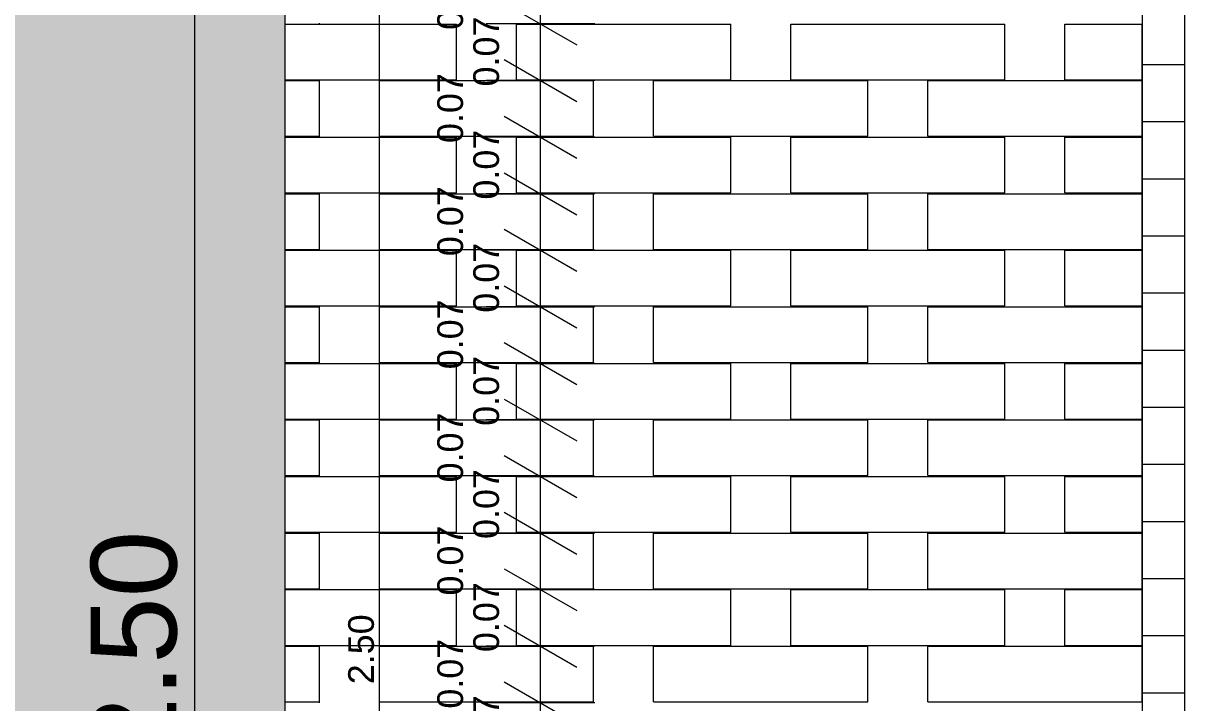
# Model space of a CAD drawing. Header units: millimetres. Extents: x 475616349 to 476941521, y 4620115302 to 4621446928.
# Drawn here: x 476654757 to 476656137, y 4620530409 to 4620531201 of the extents above; entities that cross this region are included whole.
import ezdxf

# ---------------------------------------------------------------- set-up
doc = ezdxf.new("R2010")
doc.units = ezdxf.units.MM
doc.header["$MEASUREMENT"] = 0
for name, color, linetype, lineweight in [('2D Drafting - General_Pen_No__30_Pen_No__9_Pen_No__9_Pen_No__253', 252, 'Continuous', 0), ('2D Drafting - General_Pen_No__30_Pen_No__9_Pen_No__9_Pen_No__7', 7, 'Continuous', 0), ('2D Drafting - General_Pen_No__7_Pen_No__7', 7, 'Continuous', 0), ('New_Structural - Bearing_Pen_No__250', 7, 'Continuous', 0), ('New_zoma_Pen_No__4', 7, 'Continuous', 0), ('New_zoma_Pen_No__5', 5, 'Continuous', 0), ('New_zoma_Pen_No__7', 7, 'Continuous', 0), ('Structural - Bearing_Pen_No__250', 7, 'Continuous', 0)]:
    doc.layers.add(name, color=color, linetype=linetype, lineweight=lineweight)
doc.layers.add('New_zoma', color=7, linetype='Continuous')
doc.styles.add('GENERATED_STYLE_1', font='arial.ttf')
doc.dimstyles.new('GENERATED_STYLE__18', dxfattribs={"dimtxt": 100, "dimasz": 64.421331, "dimexe": 0.18, "dimexo": 3, "dimgap": 0.09, "dimtad": 1, "dimtih": 1, "dimtoh": 1, "dimlfac": 0.001, "dimzin": 0, "dimdsep": 46, "dimtxsty": 'GENERATED_STYLE_1', "dimblk": 'ARROWHEAD_2', "dimblk1": 'ARROWHEAD_2', "dimblk2": 'ARROWHEAD_2', "dimcen": 0.09, "dimclrd": 7, "dimclre": 7, "dimclrt": 7, "dimadec": 0, "dimazin": 0, "dimtfac": 1, "dimtdec": 4, "dimtmove": 0, "dimatfit": 3, "dimfxl": 1, "dimtolj": 1, "dimtzin": 0, "dimarcsym": 0})
doc.dimstyles.new('GENERATED_STYLE__19', dxfattribs={"dimtxt": 100, "dimasz": 64.421331, "dimexe": 0.18, "dimexo": 3, "dimgap": 0.09, "dimtad": 1, "dimlfac": 0.001, "dimzin": 0, "dimdsep": 46, "dimtxsty": 'GENERATED_STYLE_1', "dimblk": 'ARROWHEAD_2', "dimblk1": 'ARROWHEAD_2', "dimblk2": 'ARROWHEAD_2', "dimcen": 0.09, "dimclrd": 7, "dimclre": 7, "dimclrt": 7, "dimadec": 0, "dimazin": 0, "dimtfac": 1, "dimtdec": 4, "dimtmove": 0, "dimatfit": 3, "dimfxl": 1, "dimtolj": 1, "dimtzin": 0, "dimarcsym": 0})
doc.dimstyles.new('GENERATED_STYLE__23', dxfattribs={"dimtxt": 30.000001, "dimasz": 64.421331, "dimexe": 0.18, "dimexo": 3, "dimgap": 0.09, "dimtad": 1, "dimtih": 1, "dimtoh": 1, "dimlfac": 0.001, "dimzin": 0, "dimdsep": 46, "dimtxsty": 'GENERATED_STYLE_1', "dimblk": 'ARROWHEAD_2', "dimblk1": 'ARROWHEAD_2', "dimblk2": 'ARROWHEAD_2', "dimcen": 0.09, "dimclrd": 5, "dimclre": 5, "dimclrt": 5, "dimadec": 0, "dimazin": 0, "dimtfac": 1, "dimtdec": 4, "dimtmove": 0, "dimatfit": 3, "dimfxl": 1, "dimtolj": 1, "dimtzin": 0, "dimarcsym": 0})
doc.dimstyles.new('GENERATED_STYLE__44', dxfattribs={"dimtxt": 30.000001, "dimasz": 64.421331, "dimexe": 0.18, "dimexo": 3, "dimgap": 0.09, "dimtad": 1, "dimlfac": 0.001, "dimzin": 0, "dimdsep": 46, "dimtxsty": 'GENERATED_STYLE_1', "dimblk": 'ARROWHEAD_2', "dimblk1": 'ARROWHEAD_2', "dimblk2": 'ARROWHEAD_2', "dimcen": 0.09, "dimclrd": 5, "dimclre": 5, "dimclrt": 5, "dimadec": 0, "dimazin": 0, "dimtfac": 1, "dimtdec": 4, "dimtmove": 0, "dimatfit": 3, "dimfxl": 1, "dimtolj": 1, "dimtzin": 0, "dimarcsym": 0})

# ---------------------------------------------------------------- blocks, each defined once
blk = doc.blocks.new('*D737', base_point=(476577134.1, 4620325125.7))
at = {"layer": 'New_zoma_Pen_No__4', "color": 7, "linetype": 'Continuous', "lineweight": 0, "transparency": 16777216}
for p, q in [((476654914.2, 4620531744.8), (476654999, 4620531695.9)), ((476655020.2, 4620531720.4), (476654893, 4620531720.4)), ((476654956.6, 4620529220.4), (476654956.6, 4620531720.4)), ((476654914.2, 4620529244.8), (476654999, 4620529195.9)), ((476655020.2, 4620529220.4), (476654893, 4620529220.4))]:
    blk.add_line(p, q, dxfattribs=at)
at = {"layer": 'New_zoma_Pen_No__7', "color": 7, "lineweight": 0, "transparency": 16777216, "insert": (476654936.6, 4620530337.3), "char_height": 100, "attachment_point": 7, "rotation": 90, "style": 'GENERATED_STYLE_1'}
blk.add_mtext('\\A1;{\\pql;\\fArial|b0|i0|c0|p34;2.50}', dxfattribs=at)
blk = doc.blocks.new('ARROWHEAD_2')
at = {"color": 0, "linetype": 'Continuous', "lineweight": 0}
for p, q in [((-0.378, -0.655), (0.378, 0.655)), ((0, 0), (-1, 0))]:
    blk.add_line(p, q, dxfattribs=at)
blk = doc.blocks.new('*D753', base_point=(476577134.1, 4620325125.7))
at = {"layer": 'New_zoma_Pen_No__4', "color": 7, "linetype": 'Continuous', "lineweight": 0, "transparency": 16777216}
for p, q in [((476656112, 4620531719.4), (476656112, 4620531846.6)), ((476657712, 4620531719.4), (476657712, 4620531846.6)), ((476656136.5, 4620531825.4), (476656087.6, 4620531740.6)), ((476657736.5, 4620531825.4), (476657687.6, 4620531740.6)), ((476656070.6, 4620531783), (476656112, 4620531783)), ((476656112, 4620531783), (476657712, 4620531783))]:
    blk.add_line(p, q, dxfattribs=at)
at = {"layer": 'New_zoma_Pen_No__7', "color": 7, "lineweight": 0, "transparency": 16777216, "insert": (476656779, 4620531803), "char_height": 100, "attachment_point": 7, "style": 'GENERATED_STYLE_1'}
blk.add_mtext('\\A1;{\\pql;\\fArial|b0|i0|c0|p34;1.60}', dxfattribs=at)
blk = doc.blocks.new('*D2000', base_point=(476577134.1, 4620325125.7))
at = {"layer": 'New_zoma_Pen_No__5', "color": 5, "linetype": 'Continuous', "lineweight": 0, "transparency": 16777216}
for p, q in [((476655172, 4620531719.4), (476655172, 4620531760.8)), ((476655214.4, 4620531694.9), (476655129.6, 4620531743.8)), ((476655235.6, 4620531719.4), (476655108.4, 4620531719.4)), ((476655172, 4620529220.4), (476655172, 4620531719.4)), ((476655129.6, 4620529244.8), (476655214.4, 4620529195.9)), ((476655235.6, 4620529220.4), (476655108.4, 4620529220.4)), ((476655172, 4620529178.9), (476655172, 4620529220.4))]:
    blk.add_line(p, q, dxfattribs=at)
at = {"layer": 'New_zoma_Pen_No__5', "color": 5, "lineweight": 0, "transparency": 16777216, "insert": (476655166, 4620530430), "char_height": 30, "attachment_point": 7, "rotation": 90, "style": 'GENERATED_STYLE_1'}
blk.add_mtext('\\A1;{\\pql;\\fArial|b0|i0|c0|p34;2.50}', dxfattribs=at)
blk = doc.blocks.new('*D2007', base_point=(476577134.1, 4620325125.7))
at = {"layer": 'New_zoma_Pen_No__5', "color": 5, "linetype": 'Continuous', "lineweight": 0, "transparency": 16777216}
for p, q in [((476655062, 4620529261.2), (476655062, 4620529388.3)), ((476655262, 4620529261.2), (476655262, 4620529388.3)), ((476655086.5, 4620529367.1), (476655037.5, 4620529282.4)), ((476655286.5, 4620529367.1), (476655237.5, 4620529282.4)), ((476655020.6, 4620529324.8), (476655062, 4620529324.8)), ((476655062, 4620529324.8), (476655262, 4620529324.8))]:
    blk.add_line(p, q, dxfattribs=at)
at = {"layer": 'New_zoma_Pen_No__5', "color": 5, "lineweight": 0, "transparency": 16777216, "char_height": 30, "attachment_point": 7, "style": 'GENERATED_STYLE_1'}
for s, insert in [('\\A1;{\\pql;\\fArial|b0|i0|c0|p34;0.07}', (476655257.1, 4620529372.8)), ('\\A1;{\\pql;\\fArial|b0|i0|c0|p34;0.20}', (476655122.1, 4620529330.8))]:
    blk.add_mtext(s, dxfattribs=dict(at, insert=insert))
blk = doc.blocks.new('*D2008', base_point=(476577134.1, 4620325125.7))
at = {"layer": 'New_zoma_Pen_No__5', "color": 5, "linetype": 'Continuous', "lineweight": 0, "transparency": 16777216}
for p, q in [((476655262, 4620529261.2), (476655262, 4620529388.3)), ((476655332, 4620529261.2), (476655332, 4620529388.3)), ((476655286.5, 4620529367.1), (476655237.5, 4620529282.4)), ((476655356.5, 4620529367.1), (476655307.5, 4620529282.4)), ((476655262, 4620529324.8), (476655332, 4620529324.8))]:
    blk.add_line(p, q, dxfattribs=at)
blk = doc.blocks.new('*D2009', base_point=(476577134.1, 4620325125.7))
at = {"layer": 'New_zoma_Pen_No__5', "color": 5, "linetype": 'Continuous', "lineweight": 0, "transparency": 16777216}
for p, q in [((476655332, 4620529261.2), (476655332, 4620529388.3)), ((476655582, 4620529261.2), (476655582, 4620529388.3)), ((476655356.5, 4620529367.1), (476655307.5, 4620529282.4)), ((476655606.5, 4620529367.1), (476655557.5, 4620529282.4)), ((476655332, 4620529324.8), (476655582, 4620529324.8))]:
    blk.add_line(p, q, dxfattribs=at)
at = {"layer": 'New_zoma_Pen_No__5', "color": 5, "lineweight": 0, "transparency": 16777216, "char_height": 30, "attachment_point": 7, "style": 'GENERATED_STYLE_1'}
for s, insert in [('\\A1;{\\pql;\\fArial|b0|i0|c0|p34;0.07}', (476655577.1, 4620529372.8)), ('\\A1;{\\pql;\\fArial|b0|i0|c0|p34;0.25}', (476655417.1, 4620529330.8))]:
    blk.add_mtext(s, dxfattribs=dict(at, insert=insert))
blk = doc.blocks.new('*D2010', base_point=(476577134.1, 4620325125.7))
at = {"layer": 'New_zoma_Pen_No__5', "color": 5, "linetype": 'Continuous', "lineweight": 0, "transparency": 16777216}
for p, q in [((476655582, 4620529261.2), (476655582, 4620529388.3)), ((476655652, 4620529261.2), (476655652, 4620529388.3)), ((476655606.5, 4620529367.1), (476655557.5, 4620529282.4)), ((476655676.5, 4620529367.1), (476655627.5, 4620529282.4)), ((476655582, 4620529324.8), (476655652, 4620529324.8))]:
    blk.add_line(p, q, dxfattribs=at)
blk = doc.blocks.new('*D2011', base_point=(476577134.1, 4620325125.7))
at = {"layer": 'New_zoma_Pen_No__5', "color": 5, "linetype": 'Continuous', "lineweight": 0, "transparency": 16777216}
for p, q in [((476655652, 4620529261.2), (476655652, 4620529388.3)), ((476655902, 4620529261.2), (476655902, 4620529388.3)), ((476655676.5, 4620529367.1), (476655627.5, 4620529282.4)), ((476655926.5, 4620529367.1), (476655877.5, 4620529282.4)), ((476655652, 4620529324.8), (476655902, 4620529324.8))]:
    blk.add_line(p, q, dxfattribs=at)
at = {"layer": 'New_zoma_Pen_No__5', "color": 5, "lineweight": 0, "transparency": 16777216, "insert": (476655737.1, 4620529330.8), "char_height": 30, "attachment_point": 7, "style": 'GENERATED_STYLE_1'}
blk.add_mtext('\\A1;{\\pql;\\fArial|b0|i0|c0|p34;0.25}', dxfattribs=at)
blk = doc.blocks.new('*D2012', base_point=(476577134.1, 4620325125.7))
at = {"layer": 'New_zoma_Pen_No__5', "color": 5, "linetype": 'Continuous', "lineweight": 0, "transparency": 16777216}
for p, q in [((476655902, 4620529261.2), (476655902, 4620529388.3)), ((476656062, 4620529261.2), (476656062, 4620529388.3)), ((476655926.5, 4620529367.1), (476655877.5, 4620529282.4)), ((476656037.5, 4620529282.4), (476656086.5, 4620529367.1)), ((476655902, 4620529324.8), (476656062, 4620529324.8)), ((476656062, 4620529324.8), (476656103.5, 4620529324.8))]:
    blk.add_line(p, q, dxfattribs=at)
at = {"layer": 'New_zoma_Pen_No__5', "color": 5, "lineweight": 0, "transparency": 16777216, "insert": (476655942.1, 4620529330.8), "char_height": 30, "attachment_point": 7, "style": 'GENERATED_STYLE_1'}
blk.add_mtext('\\A1;{\\pql;\\fArial|b0|i0|c0|p34;0.16}', dxfattribs=at)
blk = doc.blocks.new('*D2029', base_point=(476577134.1, 4620325125.7))
at = {"layer": 'New_zoma_Pen_No__5', "color": 5, "linetype": 'Continuous', "lineweight": 0, "transparency": 16777216}
for p, q in [((476655317.6, 4620530366.8), (476655402.4, 4620530317.9)), ((476655423.6, 4620530342.4), (476655296.5, 4620530342.4)), ((476655360, 4620530276.4), (476655360, 4620530342.4)), ((476655317.6, 4620530300.8), (476655402.4, 4620530251.9)), ((476655423.6, 4620530276.4), (476655296.5, 4620530276.4))]:
    blk.add_line(p, q, dxfattribs=at)
at = {"layer": 'New_zoma_Pen_No__5', "color": 5, "lineweight": 0, "transparency": 16777216, "insert": (476655312, 4620530335.5), "char_height": 30, "attachment_point": 7, "rotation": 90, "style": 'GENERATED_STYLE_1'}
blk.add_mtext('\\A1;{\\pql;\\fArial|b0|i0|c0|p34;0.07}', dxfattribs=at)
blk = doc.blocks.new('*D2030', base_point=(476577134.1, 4620325125.7))
at = {"layer": 'New_zoma_Pen_No__5', "color": 5, "linetype": 'Continuous', "lineweight": 0, "transparency": 16777216}
for p, q in [((476655317.6, 4620530432.8), (476655402.4, 4620530383.9)), ((476655423.6, 4620530408.4), (476655296.5, 4620530408.4)), ((476655360, 4620530342.4), (476655360, 4620530408.4)), ((476655317.6, 4620530366.8), (476655402.4, 4620530317.9)), ((476655423.6, 4620530342.4), (476655296.5, 4620530342.4))]:
    blk.add_line(p, q, dxfattribs=at)
at = {"layer": 'New_zoma_Pen_No__5', "color": 5, "lineweight": 0, "transparency": 16777216, "insert": (476655270, 4620530401.5), "char_height": 30, "attachment_point": 7, "rotation": 90, "style": 'GENERATED_STYLE_1'}
blk.add_mtext('\\A1;{\\pql;\\fArial|b0|i0|c0|p34;0.07}', dxfattribs=at)
blk = doc.blocks.new('*D2031', base_point=(476577134.1, 4620325125.7))
at = {"layer": 'New_zoma_Pen_No__5', "color": 5, "linetype": 'Continuous', "lineweight": 0, "transparency": 16777216}
for p, q in [((476655317.6, 4620530498.8), (476655402.4, 4620530449.9)), ((476655423.6, 4620530474.4), (476655296.5, 4620530474.4)), ((476655360, 4620530408.4), (476655360, 4620530474.4)), ((476655317.6, 4620530432.8), (476655402.4, 4620530383.9)), ((476655423.6, 4620530408.4), (476655296.5, 4620530408.4))]:
    blk.add_line(p, q, dxfattribs=at)
at = {"layer": 'New_zoma_Pen_No__5', "color": 5, "lineweight": 0, "transparency": 16777216, "insert": (476655312, 4620530467.5), "char_height": 30, "attachment_point": 7, "rotation": 90, "style": 'GENERATED_STYLE_1'}
blk.add_mtext('\\A1;{\\pql;\\fArial|b0|i0|c0|p34;0.07}', dxfattribs=at)
blk = doc.blocks.new('*D2032', base_point=(476577134.1, 4620325125.7))
at = {"layer": 'New_zoma_Pen_No__5', "color": 5, "linetype": 'Continuous', "lineweight": 0, "transparency": 16777216}
for p, q in [((476655317.6, 4620530564.8), (476655402.4, 4620530515.9)), ((476655423.6, 4620530540.4), (476655296.5, 4620530540.4)), ((476655360, 4620530474.4), (476655360, 4620530540.4)), ((476655317.6, 4620530498.8), (476655402.4, 4620530449.9)), ((476655423.6, 4620530474.4), (476655296.5, 4620530474.4))]:
    blk.add_line(p, q, dxfattribs=at)
at = {"layer": 'New_zoma_Pen_No__5', "color": 5, "lineweight": 0, "transparency": 16777216, "insert": (476655270, 4620530533.5), "char_height": 30, "attachment_point": 7, "rotation": 90, "style": 'GENERATED_STYLE_1'}
blk.add_mtext('\\A1;{\\pql;\\fArial|b0|i0|c0|p34;0.07}', dxfattribs=at)
blk = doc.blocks.new('*D2033', base_point=(476577134.1, 4620325125.7))
at = {"layer": 'New_zoma_Pen_No__5', "color": 5, "linetype": 'Continuous', "lineweight": 0, "transparency": 16777216}
for p, q in [((476655317.6, 4620530630.8), (476655402.4, 4620530581.9)), ((476655423.6, 4620530606.4), (476655296.5, 4620530606.4)), ((476655360, 4620530540.4), (476655360, 4620530606.4)), ((476655317.6, 4620530564.8), (476655402.4, 4620530515.9)), ((476655423.6, 4620530540.4), (476655296.5, 4620530540.4))]:
    blk.add_line(p, q, dxfattribs=at)
at = {"layer": 'New_zoma_Pen_No__5', "color": 5, "lineweight": 0, "transparency": 16777216, "insert": (476655312, 4620530599.5), "char_height": 30, "attachment_point": 7, "rotation": 90, "style": 'GENERATED_STYLE_1'}
blk.add_mtext('\\A1;{\\pql;\\fArial|b0|i0|c0|p34;0.07}', dxfattribs=at)
blk = doc.blocks.new('*D2034', base_point=(476577134.1, 4620325125.7))
at = {"layer": 'New_zoma_Pen_No__5', "color": 5, "linetype": 'Continuous', "lineweight": 0, "transparency": 16777216}
for p, q in [((476655317.6, 4620530696.8), (476655402.4, 4620530647.9)), ((476655423.6, 4620530672.4), (476655296.5, 4620530672.4)), ((476655360, 4620530606.4), (476655360, 4620530672.4)), ((476655317.6, 4620530630.8), (476655402.4, 4620530581.9)), ((476655423.6, 4620530606.4), (476655296.5, 4620530606.4))]:
    blk.add_line(p, q, dxfattribs=at)
at = {"layer": 'New_zoma_Pen_No__5', "color": 5, "lineweight": 0, "transparency": 16777216, "insert": (476655270, 4620530665.5), "char_height": 30, "attachment_point": 7, "rotation": 90, "style": 'GENERATED_STYLE_1'}
blk.add_mtext('\\A1;{\\pql;\\fArial|b0|i0|c0|p34;0.07}', dxfattribs=at)
blk = doc.blocks.new('*D2035', base_point=(476577134.1, 4620325125.7))
at = {"layer": 'New_zoma_Pen_No__5', "color": 5, "linetype": 'Continuous', "lineweight": 0, "transparency": 16777216}
for p, q in [((476655317.6, 4620530762.8), (476655402.4, 4620530713.9)), ((476655423.6, 4620530738.4), (476655296.5, 4620530738.4)), ((476655360, 4620530672.4), (476655360, 4620530738.4)), ((476655317.6, 4620530696.8), (476655402.4, 4620530647.9)), ((476655423.6, 4620530672.4), (476655296.5, 4620530672.4))]:
    blk.add_line(p, q, dxfattribs=at)
at = {"layer": 'New_zoma_Pen_No__5', "color": 5, "lineweight": 0, "transparency": 16777216, "insert": (476655312, 4620530731.5), "char_height": 30, "attachment_point": 7, "rotation": 90, "style": 'GENERATED_STYLE_1'}
blk.add_mtext('\\A1;{\\pql;\\fArial|b0|i0|c0|p34;0.07}', dxfattribs=at)
blk = doc.blocks.new('*D2036', base_point=(476577134.1, 4620325125.7))
at = {"layer": 'New_zoma_Pen_No__5', "color": 5, "linetype": 'Continuous', "lineweight": 0, "transparency": 16777216}
for p, q in [((476655317.6, 4620530828.8), (476655402.4, 4620530779.9)), ((476655423.6, 4620530804.4), (476655296.5, 4620530804.4)), ((476655360, 4620530738.4), (476655360, 4620530804.4)), ((476655317.6, 4620530762.8), (476655402.4, 4620530713.9)), ((476655423.6, 4620530738.4), (476655296.5, 4620530738.4))]:
    blk.add_line(p, q, dxfattribs=at)
at = {"layer": 'New_zoma_Pen_No__5', "color": 5, "lineweight": 0, "transparency": 16777216, "insert": (476655270, 4620530797.5), "char_height": 30, "attachment_point": 7, "rotation": 90, "style": 'GENERATED_STYLE_1'}
blk.add_mtext('\\A1;{\\pql;\\fArial|b0|i0|c0|p34;0.07}', dxfattribs=at)
blk = doc.blocks.new('*D2037', base_point=(476577134.1, 4620325125.7))
at = {"layer": 'New_zoma_Pen_No__5', "color": 5, "linetype": 'Continuous', "lineweight": 0, "transparency": 16777216}
for p, q in [((476655317.6, 4620530894.8), (476655402.4, 4620530845.9)), ((476655423.6, 4620530870.4), (476655296.5, 4620530870.4)), ((476655360, 4620530804.4), (476655360, 4620530870.4)), ((476655317.6, 4620530828.8), (476655402.4, 4620530779.9)), ((476655423.6, 4620530804.4), (476655296.5, 4620530804.4))]:
    blk.add_line(p, q, dxfattribs=at)
at = {"layer": 'New_zoma_Pen_No__5', "color": 5, "lineweight": 0, "transparency": 16777216, "insert": (476655312, 4620530863.5), "char_height": 30, "attachment_point": 7, "rotation": 90, "style": 'GENERATED_STYLE_1'}
blk.add_mtext('\\A1;{\\pql;\\fArial|b0|i0|c0|p34;0.07}', dxfattribs=at)
blk = doc.blocks.new('*D2038', base_point=(476577134.1, 4620325125.7))
at = {"layer": 'New_zoma_Pen_No__5', "color": 5, "linetype": 'Continuous', "lineweight": 0, "transparency": 16777216}
for p, q in [((476655317.6, 4620530960.8), (476655402.4, 4620530911.9)), ((476655423.6, 4620530936.4), (476655296.5, 4620530936.4)), ((476655360, 4620530870.4), (476655360, 4620530936.4)), ((476655317.6, 4620530894.8), (476655402.4, 4620530845.9)), ((476655423.6, 4620530870.4), (476655296.5, 4620530870.4))]:
    blk.add_line(p, q, dxfattribs=at)
at = {"layer": 'New_zoma_Pen_No__5', "color": 5, "lineweight": 0, "transparency": 16777216, "insert": (476655270, 4620530929.5), "char_height": 30, "attachment_point": 7, "rotation": 90, "style": 'GENERATED_STYLE_1'}
blk.add_mtext('\\A1;{\\pql;\\fArial|b0|i0|c0|p34;0.07}', dxfattribs=at)
blk = doc.blocks.new('*D2039', base_point=(476577134.1, 4620325125.7))
at = {"layer": 'New_zoma_Pen_No__5', "color": 5, "linetype": 'Continuous', "lineweight": 0, "transparency": 16777216}
for p, q in [((476655317.6, 4620531026.8), (476655402.4, 4620530977.9)), ((476655423.6, 4620531002.4), (476655296.5, 4620531002.4)), ((476655360, 4620530936.4), (476655360, 4620531002.4)), ((476655317.6, 4620530960.8), (476655402.4, 4620530911.9)), ((476655423.6, 4620530936.4), (476655296.5, 4620530936.4))]:
    blk.add_line(p, q, dxfattribs=at)
at = {"layer": 'New_zoma_Pen_No__5', "color": 5, "lineweight": 0, "transparency": 16777216, "insert": (476655312, 4620530995.5), "char_height": 30, "attachment_point": 7, "rotation": 90, "style": 'GENERATED_STYLE_1'}
blk.add_mtext('\\A1;{\\pql;\\fArial|b0|i0|c0|p34;0.07}', dxfattribs=at)
blk = doc.blocks.new('*D2040', base_point=(476577134.1, 4620325125.7))
at = {"layer": 'New_zoma_Pen_No__5', "color": 5, "linetype": 'Continuous', "lineweight": 0, "transparency": 16777216}
for p, q in [((476655317.6, 4620531092.8), (476655402.4, 4620531043.9)), ((476655423.6, 4620531068.4), (476655296.5, 4620531068.4)), ((476655360, 4620531002.4), (476655360, 4620531068.4)), ((476655317.6, 4620531026.8), (476655402.4, 4620530977.9)), ((476655423.6, 4620531002.4), (476655296.5, 4620531002.4))]:
    blk.add_line(p, q, dxfattribs=at)
at = {"layer": 'New_zoma_Pen_No__5', "color": 5, "lineweight": 0, "transparency": 16777216, "insert": (476655270, 4620531061.5), "char_height": 30, "attachment_point": 7, "rotation": 90, "style": 'GENERATED_STYLE_1'}
blk.add_mtext('\\A1;{\\pql;\\fArial|b0|i0|c0|p34;0.07}', dxfattribs=at)
blk = doc.blocks.new('*D2041', base_point=(476577134.1, 4620325125.7))
at = {"layer": 'New_zoma_Pen_No__5', "color": 5, "linetype": 'Continuous', "lineweight": 0, "transparency": 16777216}
for p, q in [((476655317.6, 4620531158.8), (476655402.4, 4620531109.9)), ((476655423.6, 4620531134.4), (476655296.5, 4620531134.4)), ((476655360, 4620531068.4), (476655360, 4620531134.4)), ((476655317.6, 4620531092.8), (476655402.4, 4620531043.9)), ((476655423.6, 4620531068.4), (476655296.5, 4620531068.4))]:
    blk.add_line(p, q, dxfattribs=at)
at = {"layer": 'New_zoma_Pen_No__5', "color": 5, "lineweight": 0, "transparency": 16777216, "insert": (476655312, 4620531127.5), "char_height": 30, "attachment_point": 7, "rotation": 90, "style": 'GENERATED_STYLE_1'}
blk.add_mtext('\\A1;{\\pql;\\fArial|b0|i0|c0|p34;0.07}', dxfattribs=at)
blk = doc.blocks.new('*D2042', base_point=(476577134.1, 4620325125.7))
at = {"layer": 'New_zoma_Pen_No__5', "color": 5, "linetype": 'Continuous', "lineweight": 0, "transparency": 16777216}
for p, q in [((476655317.6, 4620531224.8), (476655402.4, 4620531175.9)), ((476655423.6, 4620531200.4), (476655296.5, 4620531200.4)), ((476655360, 4620531134.4), (476655360, 4620531200.4)), ((476655317.6, 4620531158.8), (476655402.4, 4620531109.9)), ((476655423.6, 4620531134.4), (476655296.5, 4620531134.4))]:
    blk.add_line(p, q, dxfattribs=at)
at = {"layer": 'New_zoma_Pen_No__5', "color": 5, "lineweight": 0, "transparency": 16777216, "insert": (476655270, 4620531193.5), "char_height": 30, "attachment_point": 7, "rotation": 90, "style": 'GENERATED_STYLE_1'}
blk.add_mtext('\\A1;{\\pql;\\fArial|b0|i0|c0|p34;0.07}', dxfattribs=at)
blk = doc.blocks.new('*D2043', base_point=(476577134.1, 4620325125.7))
at = {"layer": 'New_zoma_Pen_No__5', "color": 5, "linetype": 'Continuous', "lineweight": 0, "transparency": 16777216}
for p, q in [((476655317.6, 4620531290.8), (476655402.4, 4620531241.9)), ((476655423.6, 4620531266.4), (476655296.5, 4620531266.4)), ((476655360, 4620531200.4), (476655360, 4620531266.4)), ((476655317.6, 4620531224.8), (476655402.4, 4620531175.9)), ((476655423.6, 4620531200.4), (476655296.5, 4620531200.4))]:
    blk.add_line(p, q, dxfattribs=at)
at = {"layer": 'New_zoma_Pen_No__5', "color": 5, "lineweight": 0, "transparency": 16777216, "insert": (476655312, 4620531259.5), "char_height": 30, "attachment_point": 7, "rotation": 90, "style": 'GENERATED_STYLE_1'}
blk.add_mtext('\\A1;{\\pql;\\fArial|b0|i0|c0|p34;0.07}', dxfattribs=at)

msp = doc.modelspace()

# ---------------------------------------------------------------- hatches: boundary and pattern name
at = {"layer": '2D Drafting - General_Pen_No__30_Pen_No__9_Pen_No__9_Pen_No__253', "linetype": 'Continuous', "lineweight": 0}
h = msp.add_hatch(dxfattribs=at)
h.set_pattern_fill('BRICK___RUNNING_BOND', color=252, style=0, pattern_type=2)
h.set_pattern_definition([(0, (476692910.175, 4620522353.93), (0, 66.64), []), (90, (476692910.17, 4620522353.93), (-244.8, 0), [66.64, -66.64]), (90, (476693032.57, 4620522420.57), (-244.8, 0), [66.64, -66.64])])
h.paths.add_polyline_path([(476647692.13, 4620532819.956), (476647692.13, 4620519520.362), (476648861.998, 4620519520.362), (476648862.006, 4620522120.37), (476648862.006, 4620523542.007), (476648862.006, 4620531720.362), (476648862.006, 4620531932.715), (476648862.006, 4620532420.362), (476654662.006, 4620532420.362), (476654662.006, 4620519520.362), (476661919.968, 4620519520.362), (476661962.147, 4620519520.362), (476661962.147, 4620522820.364), (476661962.147, 4620525320.374), (476661962.147, 4620525944.887), (476661962.147, 4620532420.374), (476665762.003, 4620532420.374), (476665762.003, 4620522120.38), (476665162.198, 4620522120.38), (476665162.198, 4620517320.329), (476668462.159, 4620517320.329), (476668462.159, 4620517320.295), (476668932.159, 4620517320.295), (476668932.159, 4620532819.956), (476661962.147, 4620532819.956), (476655062.006, 4620532819.956)])
h.paths.add_polyline_path([(476661562.006, 4620526020.374), (476655062.006, 4620526020.374), (476655062.006, 4620528520.374), (476661562.006, 4620528520.374)], flags=0)
h.paths.add_polyline_path([(476661562.006, 4620522820.364), (476655062.006, 4620522820.364), (476655062.006, 4620525320.374), (476661562.006, 4620525320.374)], flags=0)
h.paths.add_polyline_path([(476661562.006, 4620529220.374), (476655062.006, 4620529220.374), (476655062.006, 4620531720.361), (476661562.006, 4620531720.361)], flags=0)
h.paths.add_polyline_path([(476656112.047, 4620522120.412), (476656112.047, 4620519620.412), (476657707.931, 4620519620.412), (476657712.047, 4620519620.412), (476657712.047, 4620522120.412)], flags=0)
h.paths.add_polyline_path([(476666262.224, 4620522120.362), (476666262.224, 4620520520.362), (476667862.223, 4620520520.362), (476667862.223, 4620522120.362)], flags=0)
h.paths.add_polyline_path([(476667862.223, 4620530120.362), (476667862.223, 4620531720.362), (476666262.224, 4620531720.362), (476666262.224, 4620530120.362)], flags=0)
h.paths.add_polyline_path([(476666262.228, 4620528520.362), (476666262.228, 4620526920.362), (476667862.228, 4620526920.362), (476667862.228, 4620528520.362)], flags=0)
h.paths.add_polyline_path([(476666262.228, 4620523720.362), (476667862.228, 4620523720.362), (476667862.228, 4620525320.362), (476666262.228, 4620525320.362)], flags=0)
h.paths.add_polyline_path([(476666262.435, 4620518320.362), (476667862.006, 4620518320.362), (476667862.006, 4620518920.362), (476666262.435, 4620518920.362)], flags=0)
h = msp.add_hatch(dxfattribs=at)
h.set_pattern_fill('BRICK___RUNNING_BOND', color=252, style=0, pattern_type=2)
h.set_pattern_definition([(0, (476689560.27, 4620528753.934), (0, 66.64), []), (90, (476689560.27, 4620528753.93), (-244.8, 0), [66.64, -66.64]), (90, (476689682.67, 4620528820.57), (-244.8, 0), [66.64, -66.64])])
h.paths.add_polyline_path([(476656062.124, 4620531720.369), (476656062.124, 4620529220.374), (476656112.116, 4620529220.374), (476656112.116, 4620531720.369)])

# ---------------------------------------------------------------- linework, layer by layer
at = {"layer": '2D Drafting - General_Pen_No__30_Pen_No__9_Pen_No__9_Pen_No__7', "color": 7, "linetype": 'Continuous', "lineweight": 0, "flags": 128}
for points in [[(476661562.006, 4620529220.374), (476655062.006, 4620529220.374), (476655062.006, 4620531720.361), (476661562.006, 4620531720.361)], [(476656062.124, 4620531720.369), (476656062.124, 4620529220.374), (476656112.116, 4620529220.374), (476656112.116, 4620531720.369)]]:
    msp.add_lwpolyline(points, close=True, dxfattribs=at)
at = {"layer": '2D Drafting - General_Pen_No__7_Pen_No__7', "color": 7, "linetype": 'Continuous', "lineweight": 0, "flags": 128}
msp.add_lwpolyline([(476657707.922, 4620529220.348), (476656112.039, 4620529220.353), (476656112.047, 4620531720.353), (476657712.047, 4620531720.348)], dxfattribs=at)
at = {"layer": 'New_Structural - Bearing_Pen_No__250', "color": 7, "linetype": 'Continuous', "lineweight": 0}
for p, q in [((476655062.006, 4620531200.374), (476655262.006, 4620531200.374)), ((476655262.006, 4620531135.374), (476655262.006, 4620531200.374)), ((476655332.006, 4620531200.374), (476655582.006, 4620531200.374)), ((476655332.006, 4620531135.374), (476655332.006, 4620531200.374)), ((476655582.006, 4620531135.374), (476655582.006, 4620531200.374)), ((476655652.006, 4620531200.374), (476655902.006, 4620531200.374)), ((476655652.006, 4620531135.374), (476655652.006, 4620531200.374)), ((476655902.006, 4620531135.374), (476655902.006, 4620531200.374)), ((476655972.006, 4620531200.374), (476656062.006, 4620531200.374)), ((476655972.006, 4620531135.374), (476655972.006, 4620531200.374)), ((476656062.006, 4620531135.374), (476656062.006, 4620531200.374)), ((476655062.006, 4620531135.374), (476655262.006, 4620531135.374)), ((476655062.006, 4620531134.374), (476655102.006, 4620531134.374)), ((476655102.006, 4620531069.374), (476655102.006, 4620531134.374)), ((476655172.006, 4620531134.374), (476655422.006, 4620531134.374)), ((476655172.006, 4620531069.374), (476655172.006, 4620531134.374)), ((476655332.006, 4620531135.374), (476655582.006, 4620531135.374)), ((476655422.006, 4620531069.374), (476655422.006, 4620531134.374)), ((476655492.006, 4620531134.374), (476655742.006, 4620531134.374)), ((476655492.006, 4620531069.374), (476655492.006, 4620531134.374)), ((476655652.006, 4620531135.374), (476655902.006, 4620531135.374)), ((476655742.006, 4620531069.374), (476655742.006, 4620531134.374)), ((476655812.006, 4620531134.374), (476656062.006, 4620531134.374)), ((476655812.006, 4620531069.374), (476655812.006, 4620531134.374)), ((476655972.006, 4620531135.374), (476656062.006, 4620531135.374)), ((476656062.006, 4620531069.374), (476656062.006, 4620531134.374)), ((476655062.006, 4620531069.374), (476655102.006, 4620531069.374)), ((476655172.006, 4620531069.374), (476655422.006, 4620531069.374)), ((476655492.006, 4620531069.374), (476655742.006, 4620531069.374)), ((476655812.006, 4620531069.374), (476656062.006, 4620531069.374)), ((476655062.006, 4620531068.374), (476655262.006, 4620531068.374)), ((476655262.006, 4620531003.374), (476655262.006, 4620531068.374)), ((476655332.006, 4620531068.374), (476655582.006, 4620531068.374)), ((476655332.006, 4620531003.374), (476655332.006, 4620531068.374)), ((476655582.006, 4620531003.374), (476655582.006, 4620531068.374)), ((476655652.006, 4620531068.374), (476655902.006, 4620531068.374)), ((476655652.006, 4620531003.374), (476655652.006, 4620531068.374)), ((476655902.006, 4620531003.374), (476655902.006, 4620531068.374)), ((476655972.006, 4620531068.374), (476656062.006, 4620531068.374)), ((476655972.006, 4620531003.374), (476655972.006, 4620531068.374)), ((476656062.006, 4620531003.374), (476656062.006, 4620531068.374)), ((476655062.006, 4620531003.374), (476655262.006, 4620531003.374)), ((476655062.006, 4620531002.374), (476655102.006, 4620531002.374)), ((476655102.006, 4620530937.374), (476655102.006, 4620531002.374)), ((476655172.006, 4620531002.374), (476655422.006, 4620531002.374)), ((476655172.006, 4620530937.374), (476655172.006, 4620531002.374)), ((476655332.006, 4620531003.374), (476655582.006, 4620531003.374)), ((476655422.006, 4620530937.374), (476655422.006, 4620531002.374)), ((476655492.006, 4620531002.374), (476655742.006, 4620531002.374)), ((476655492.006, 4620530937.374), (476655492.006, 4620531002.374)), ((476655652.006, 4620531003.374), (476655902.006, 4620531003.374)), ((476655742.006, 4620530937.374), (476655742.006, 4620531002.374)), ((476655812.006, 4620531002.374), (476656062.006, 4620531002.374)), ((476655812.006, 4620530937.374), (476655812.006, 4620531002.374)), ((476655972.006, 4620531003.374), (476656062.006, 4620531003.374)), ((476656062.006, 4620530937.374), (476656062.006, 4620531002.374)), ((476655062.006, 4620530937.374), (476655102.006, 4620530937.374)), ((476655062.006, 4620530936.374), (476655262.006, 4620530936.374)), ((476655172.006, 4620530937.374), (476655422.006, 4620530937.374)), ((476655262.006, 4620530871.374), (476655262.006, 4620530936.374)), ((476655332.006, 4620530936.374), (476655582.006, 4620530936.374)), ((476655332.006, 4620530871.374), (476655332.006, 4620530936.374)), ((476655492.006, 4620530937.374), (476655742.006, 4620530937.374)), ((476655582.006, 4620530871.374), (476655582.006, 4620530936.374)), ((476655652.006, 4620530936.374), (476655902.006, 4620530936.374)), ((476655652.006, 4620530871.374), (476655652.006, 4620530936.374)), ((476655812.006, 4620530937.374), (476656062.006, 4620530937.374)), ((476655902.006, 4620530871.374), (476655902.006, 4620530936.374)), ((476655972.006, 4620530936.374), (476656062.006, 4620530936.374)), ((476655972.006, 4620530871.374), (476655972.006, 4620530936.374)), ((476656062.006, 4620530871.374), (476656062.006, 4620530936.374)), ((476655062.006, 4620530871.374), (476655262.006, 4620530871.374)), ((476655062.006, 4620530870.374), (476655102.006, 4620530870.374)), ((476655102.006, 4620530870.374), (476655102.006, 4620530871.374)), ((476655102.006, 4620530805.374), (476655102.006, 4620530870.374)), ((476655172.006, 4620530870.374), (476655422.006, 4620530870.374)), ((476655172.006, 4620530805.374), (476655172.006, 4620530870.374)), ((476655332.006, 4620530871.374), (476655582.006, 4620530871.374)), ((476655422.006, 4620530805.374), (476655422.006, 4620530870.374)), ((476655492.006, 4620530870.374), (476655742.006, 4620530870.374)), ((476655492.006, 4620530805.374), (476655492.006, 4620530870.374)), ((476655652.006, 4620530871.374), (476655902.006, 4620530871.374)), ((476655742.006, 4620530805.374), (476655742.006, 4620530870.374)), ((476655812.006, 4620530870.374), (476656062.006, 4620530870.374)), ((476655812.006, 4620530805.374), (476655812.006, 4620530870.374)), ((476655972.006, 4620530871.374), (476656062.006, 4620530871.374)), ((476656062.006, 4620530805.374), (476656062.006, 4620530870.374)), ((476655062.006, 4620530805.374), (476655102.006, 4620530805.374)), ((476655062.006, 4620530804.374), (476655262.006, 4620530804.374)), ((476655102.006, 4620530804.374), (476655102.006, 4620530805.374)), ((476655172.006, 4620530805.374), (476655422.006, 4620530805.374)), ((476655262.006, 4620530739.374), (476655262.006, 4620530804.374)), ((476655332.006, 4620530804.374), (476655582.006, 4620530804.374)), ((476655332.006, 4620530739.374), (476655332.006, 4620530804.374)), ((476655492.006, 4620530805.374), (476655742.006, 4620530805.374)), ((476655582.006, 4620530739.374), (476655582.006, 4620530804.374)), ((476655652.006, 4620530804.374), (476655902.006, 4620530804.374)), ((476655652.006, 4620530739.374), (476655652.006, 4620530804.374)), ((476655812.006, 4620530805.374), (476656062.006, 4620530805.374)), ((476655902.006, 4620530739.374), (476655902.006, 4620530804.374)), ((476655972.006, 4620530804.374), (476656062.006, 4620530804.374)), ((476655972.006, 4620530739.374), (476655972.006, 4620530804.374)), ((476656062.006, 4620530739.374), (476656062.006, 4620530804.374)), ((476655062.006, 4620530739.374), (476655262.006, 4620530739.374)), ((476655062.006, 4620530738.374), (476655102.006, 4620530738.374)), ((476655102.006, 4620530738.374), (476655102.006, 4620530739.374)), ((476655102.006, 4620530673.374), (476655102.006, 4620530738.374)), ((476655172.006, 4620530738.374), (476655422.006, 4620530738.374)), ((476655172.006, 4620530673.374), (476655172.006, 4620530738.374)), ((476655332.006, 4620530739.374), (476655582.006, 4620530739.374)), ((476655422.006, 4620530673.374), (476655422.006, 4620530738.374)), ((476655492.006, 4620530738.374), (476655742.006, 4620530738.374)), ((476655492.006, 4620530673.374), (476655492.006, 4620530738.374)), ((476655652.006, 4620530739.374), (476655902.006, 4620530739.374)), ((476655742.006, 4620530673.374), (476655742.006, 4620530738.374)), ((476655812.006, 4620530738.374), (476656062.006, 4620530738.374)), ((476655812.006, 4620530673.374), (476655812.006, 4620530738.374)), ((476655972.006, 4620530739.374), (476656062.006, 4620530739.374)), ((476656062.006, 4620530673.374), (476656062.006, 4620530738.374)), ((476655062.006, 4620530673.374), (476655102.006, 4620530673.374)), ((476655062.006, 4620530672.374), (476655262.006, 4620530672.374)), ((476655102.006, 4620530672.374), (476655102.006, 4620530673.374)), ((476655172.006, 4620530673.374), (476655422.006, 4620530673.374)), ((476655262.006, 4620530607.374), (476655262.006, 4620530672.374)), ((476655332.006, 4620530672.374), (476655582.006, 4620530672.374)), ((476655332.006, 4620530607.374), (476655332.006, 4620530672.374)), ((476655492.006, 4620530673.374), (476655742.006, 4620530673.374)), ((476655582.006, 4620530607.374), (476655582.006, 4620530672.374)), ((476655652.006, 4620530672.374), (476655902.006, 4620530672.374)), ((476655652.006, 4620530607.374), (476655652.006, 4620530672.374)), ((476655812.006, 4620530673.374), (476656062.006, 4620530673.374)), ((476655902.006, 4620530607.374), (476655902.006, 4620530672.374)), ((476655972.006, 4620530672.374), (476656062.006, 4620530672.374)), ((476655972.006, 4620530607.374), (476655972.006, 4620530672.374)), ((476656062.006, 4620530607.374), (476656062.006, 4620530672.374)), ((476655062.006, 4620530607.374), (476655262.006, 4620530607.374)), ((476655062.006, 4620530606.374), (476655102.006, 4620530606.374)), ((476655102.006, 4620530606.374), (476655102.006, 4620530607.374)), ((476655102.006, 4620530541.374), (476655102.006, 4620530606.374)), ((476655172.006, 4620530606.374), (476655422.006, 4620530606.374)), ((476655172.006, 4620530541.374), (476655172.006, 4620530606.374)), ((476655332.006, 4620530607.374), (476655582.006, 4620530607.374)), ((476655422.006, 4620530541.374), (476655422.006, 4620530606.374)), ((476655492.006, 4620530606.374), (476655742.006, 4620530606.374)), ((476655492.006, 4620530541.374), (476655492.006, 4620530606.374)), ((476655652.006, 4620530607.374), (476655902.006, 4620530607.374)), ((476655742.006, 4620530541.374), (476655742.006, 4620530606.374)), ((476655812.006, 4620530606.374), (476656062.006, 4620530606.374)), ((476655812.006, 4620530541.374), (476655812.006, 4620530606.374)), ((476655972.006, 4620530607.374), (476656062.006, 4620530607.374)), ((476656062.006, 4620530541.374), (476656062.006, 4620530606.374)), ((476655062.006, 4620530541.374), (476655102.006, 4620530541.374)), ((476655062.006, 4620530540.374), (476655262.006, 4620530540.374)), ((476655102.006, 4620530540.374), (476655102.006, 4620530541.374)), ((476655172.006, 4620530541.374), (476655422.006, 4620530541.374)), ((476655262.006, 4620530475.374), (476655262.006, 4620530540.374)), ((476655332.006, 4620530540.374), (476655582.006, 4620530540.374)), ((476655332.006, 4620530475.374), (476655332.006, 4620530540.374)), ((476655492.006, 4620530541.374), (476655742.006, 4620530541.374)), ((476655582.006, 4620530475.374), (476655582.006, 4620530540.374)), ((476655652.006, 4620530540.374), (476655902.006, 4620530540.374)), ((476655652.006, 4620530475.374), (476655652.006, 4620530540.374)), ((476655812.006, 4620530541.374), (476656062.006, 4620530541.374)), ((476655902.006, 4620530475.374), (476655902.006, 4620530540.374)), ((476655972.006, 4620530540.374), (476656062.006, 4620530540.374)), ((476655972.006, 4620530475.374), (476655972.006, 4620530540.374)), ((476656062.006, 4620530475.374), (476656062.006, 4620530540.374)), ((476655062.006, 4620530475.374), (476655262.006, 4620530475.374)), ((476655062.006, 4620530474.374), (476655102.006, 4620530474.374)), ((476655102.006, 4620530474.374), (476655102.006, 4620530475.374)), ((476655102.006, 4620530409.374), (476655102.006, 4620530474.374)), ((476655172.006, 4620530474.374), (476655422.006, 4620530474.374)), ((476655172.006, 4620530409.374), (476655172.006, 4620530474.374)), ((476655332.006, 4620530475.374), (476655582.006, 4620530475.374)), ((476655422.006, 4620530409.374), (476655422.006, 4620530474.374)), ((476655492.006, 4620530474.374), (476655742.006, 4620530474.374)), ((476655492.006, 4620530409.374), (476655492.006, 4620530474.374)), ((476655652.006, 4620530475.374), (476655902.006, 4620530475.374)), ((476655742.006, 4620530409.374), (476655742.006, 4620530474.374)), ((476655812.006, 4620530474.374), (476656062.006, 4620530474.374)), ((476655812.006, 4620530409.374), (476655812.006, 4620530474.374)), ((476655972.006, 4620530475.374), (476656062.006, 4620530475.374)), ((476656062.006, 4620530409.374), (476656062.006, 4620530474.374)), ((476655062.006, 4620530409.374), (476655102.006, 4620530409.374)), ((476655102.006, 4620530408.374), (476655102.006, 4620530409.374)), ((476655172.006, 4620530409.374), (476655422.006, 4620530409.374)), ((476655492.006, 4620530409.374), (476655742.006, 4620530409.374)), ((476655812.006, 4620530409.374), (476656062.006, 4620530409.374))]:
    msp.add_line(p, q, dxfattribs=at)
at = {"layer": 'Structural - Bearing_Pen_No__250', "color": 7, "linetype": 'Continuous', "lineweight": 0}
for p, q in [((476655062.006, 4620531200.374), (476655062.006, 4620531201.374)), ((476655102.006, 4620531200.374), (476655102.006, 4620531201.374)), ((476655062.006, 4620531134.374), (476655062.006, 4620531135.374)), ((476655102.006, 4620531134.374), (476655102.006, 4620531135.374)), ((476655062.006, 4620531068.374), (476655062.006, 4620531069.374)), ((476655102.006, 4620531068.374), (476655102.006, 4620531069.374)), ((476655062.006, 4620531002.374), (476655062.006, 4620531003.374)), ((476655102.006, 4620531002.374), (476655102.006, 4620531003.374)), ((476655062.006, 4620530936.374), (476655062.006, 4620530937.374)), ((476655102.006, 4620530936.374), (476655102.006, 4620530937.374)), ((476655062.006, 4620530870.374), (476655062.006, 4620530871.374)), ((476655062.006, 4620530804.374), (476655062.006, 4620530805.374)), ((476655062.006, 4620530738.374), (476655062.006, 4620530739.374)), ((476655062.006, 4620530672.374), (476655062.006, 4620530673.374)), ((476655062.006, 4620530606.374), (476655062.006, 4620530607.374)), ((476655062.006, 4620530540.374), (476655062.006, 4620530541.374)), ((476655062.006, 4620530474.374), (476655062.006, 4620530475.374)), ((476655062.006, 4620530408.374), (476655062.006, 4620530409.374))]:
    msp.add_line(p, q, dxfattribs=at)

# ---------------------------------------------------------------- dimensions: what is measured, and where the dimension line sits
at = {"layer": 'New_zoma', "color": 7, "linetype": 'Continuous', "lineweight": 0}
dim = msp.add_linear_dim(base=(476657712.047, 4620531782.98), p1=(476656112.047, 4620525320.353), p2=(476657712.047, 4620525320.348), dimstyle='GENERATED_STYLE__18', dxfattribs=at)
dim.commit()
dim.dimension.update_dxf_attribs({"geometry": '*D753', "text_midpoint": (476656908.901, 4620531852.98), "dimtype": 160})
at = {"layer": 'New_zoma', "color": 5, "linetype": 'Continuous', "lineweight": 0}
for base, p1, p2, picture, middle in [((476655172.006, 4620531719.374), (476655062.006, 4620529220.374), (476655062.006, 4620531719.374), '*D2000', (476655151.006, 4620530468.93)), ((476655360.025, 4620531266.374), (476655062.006, 4620531200.374), (476655062.006, 4620531266.374), '*D2043', (476655255.025, 4620531232.43)), ((476655360.025, 4620531200.374), (476655062.006, 4620531134.374), (476655062.006, 4620531200.374), '*D2042', (476655297.025, 4620531166.43)), ((476655360.025, 4620531134.374), (476655062.006, 4620531068.374), (476655062.006, 4620531134.374), '*D2041', (476655255.025, 4620531100.43)), ((476655360.025, 4620531068.374), (476655062.006, 4620531002.374), (476655062.006, 4620531068.374), '*D2040', (476655297.025, 4620531034.43)), ((476655360.025, 4620531002.374), (476655062.006, 4620530936.374), (476655062.006, 4620531002.374), '*D2039', (476655255.025, 4620530968.43)), ((476655360.025, 4620530936.374), (476655062.006, 4620530870.374), (476655062.006, 4620530936.374), '*D2038', (476655297.025, 4620530902.43)), ((476655360.025, 4620530870.374), (476655062.006, 4620530804.374), (476655062.006, 4620530870.374), '*D2037', (476655255.025, 4620530836.43)), ((476655360.025, 4620530804.374), (476655062.006, 4620530738.374), (476655062.006, 4620530804.374), '*D2036', (476655297.025, 4620530770.43)), ((476655360.025, 4620530738.374), (476655062.006, 4620530672.374), (476655062.006, 4620530738.374), '*D2035', (476655255.025, 4620530704.43)), ((476655360.025, 4620530672.374), (476655062.006, 4620530606.374), (476655062.006, 4620530672.374), '*D2034', (476655297.025, 4620530638.43)), ((476655360.025, 4620530606.374), (476655062.006, 4620530540.374), (476655062.006, 4620530606.374), '*D2033', (476655255.025, 4620530572.43)), ((476655360.025, 4620530540.374), (476655062.006, 4620530474.374), (476655062.006, 4620530540.374), '*D2032', (476655297.025, 4620530506.43)), ((476655360.025, 4620530474.374), (476655062.006, 4620530408.374), (476655062.006, 4620530474.374), '*D2031', (476655255.025, 4620530440.43)), ((476655360.025, 4620530408.374), (476655062.006, 4620530342.374), (476655062.006, 4620530408.374), '*D2030', (476655297.025, 4620530374.43)), ((476655360.025, 4620530342.374), (476655062.006, 4620530276.374), (476655062.006, 4620530342.374), '*D2029', (476655255.025, 4620530308.43))]:
    dim = msp.add_linear_dim(base=base, p1=p1, p2=p2, angle=90, dimstyle='GENERATED_STYLE__44', dxfattribs=at)
    dim.commit()
    dim.dimension.update_dxf_attribs({"geometry": picture, "text_midpoint": middle, "dimtype": 160, "text_rotation": 90})
at = {"layer": 'New_zoma', "color": 7, "linetype": 'Continuous', "lineweight": 0}
dim = msp.add_linear_dim(base=(476654956.606, 4620531720.374), p1=(476655062.006, 4620529220.374), p2=(476655062.006, 4620531720.374), angle=90, dimstyle='GENERATED_STYLE__19', dxfattribs=at)
dim.commit()
dim.dimension.update_dxf_attribs({"geometry": '*D737', "text_midpoint": (476654886.606, 4620530467.228), "dimtype": 160, "text_rotation": 90})
at = {"layer": 'New_zoma', "color": 5, "linetype": 'Continuous', "lineweight": 0}
for base, p1, p2, picture, middle in [((476655262.006, 4620529324.767), (476655062.006, 4620531719.374), (476655262.006, 4620531719.374), '*D2007', (476655161.062, 4620529345.767)), ((476655332.006, 4620529324.767), (476655262.006, 4620531719.374), (476655332.006, 4620531719.374), '*D2008', (476655296.062, 4620529387.767)), ((476655582.006, 4620529324.767), (476655332.006, 4620531719.374), (476655582.006, 4620531719.374), '*D2009', (476655456.062, 4620529345.767)), ((476655652.006, 4620529324.767), (476655582.006, 4620531719.374), (476655652.006, 4620531719.374), '*D2010', (476655616.062, 4620529387.767)), ((476655902.006, 4620529324.767), (476655652.006, 4620531719.374), (476655902.006, 4620531719.374), '*D2011', (476655776.062, 4620529345.767)), ((476656062.006, 4620529324.767), (476655902.006, 4620531719.374), (476656062.006, 4620531719.374), '*D2012', (476655981.062, 4620529345.767))]:
    dim = msp.add_linear_dim(base=base, p1=p1, p2=p2, dimstyle='GENERATED_STYLE__23', dxfattribs=at)
    dim.commit()
    dim.dimension.update_dxf_attribs({"geometry": picture, "text_midpoint": middle, "dimtype": 160})

doc.saveas('drawing.dxf')
